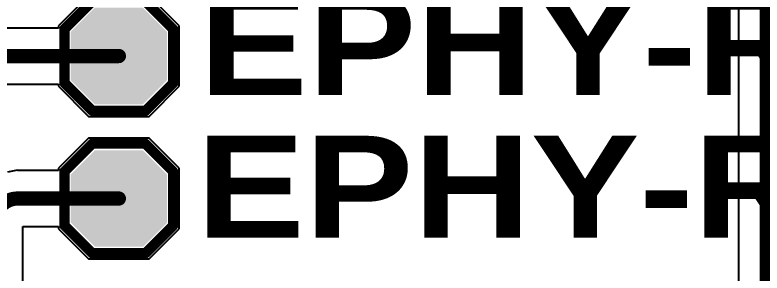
# Model space of a CAD drawing. Header units: inches. Extents: x 0 to 12.2, y 0 to 7.
# Drawn here: x 2.887 to 3.2541, y 2.2135 to 2.3402 of the extents above; entities that cross this region are included whole.
import ezdxf

# ---------------------------------------------------------------- set-up
doc = ezdxf.new("R2010")
doc.units = ezdxf.units.IN
doc.header["$MEASUREMENT"] = 0
for name, color, linetype in [('Bottom Layer', 5, 'Continuous'), ('Top Layer', 1, 'Continuous'), ('Top Overlay', 2, 'Continuous'), ('Top Paste', 8, 'Continuous'), ('Top Solder', 216, 'Continuous')]:
    doc.layers.add(name, color=color, linetype=linetype)
doc.styles.add('Arial Black_Bold', font='', dxfattribs={"height": 0.2})
doc.styles.get('Arial Black_Bold').set_extended_font_data('Arial Black', bold=True)

# ---------------------------------------------------------------- blocks, each defined once
blk = doc.blocks.new('T____________0_5___40')
at = {"layer": 'Top Layer'}
blk.add_hatch(color=1, dxfattribs=at).paths.add_polyline_path([(0.00984, 0.01969), (-0.00984, 0.01969), (-0.01969, 0.00984), (-0.01969, -0.00984), (-0.00984, -0.01969), (0.00984, -0.01969), (0.01969, -0.00984), (0.01969, 0.00984)])
at = {"layer": 'Top Paste'}
blk.add_hatch(color=8, dxfattribs=at).paths.add_polyline_path([(0.00984, 0.01969), (-0.00984, 0.01969), (-0.01969, 0.00984), (-0.01969, -0.00984), (-0.00984, -0.01969), (0.00984, -0.01969), (0.01969, -0.00984), (0.01969, 0.00984)])
at = {"layer": 'Top Solder'}
blk.add_hatch(color=216, dxfattribs=at).paths.add_polyline_path([(0.01184, 0.02369), (-0.01184, 0.02369), (-0.02369, 0.01184), (-0.02369, -0.01184), (-0.01184, -0.02369), (0.01184, -0.02369), (0.02369, -0.01184), (0.02369, 0.01184)])
at = {"layer": 'Top Overlay'}
for points in [[(-0.01321, 0.02675, 0.005, 0.005, 0), (-0.02684, 0.01312, 0.005, 0.005, 0)], [(-0.01321, 0.02675, 0.005, 0.005, 0), (0.01325, 0.02675, 0.005, 0.005, 0)], [(0.01325, 0.02675, 0.005, 0.005, 0), (0.02692, 0.01308, 0.005, 0.005, 0)], [(-0.02684, 0.01312, 0.005, 0.005, 0), (-0.02684, -0.01316, 0.005, 0.005, 0)], [(0.02692, 0.01308, 0.005, 0.005, 0), (0.02692, -0.01299, 0.005, 0.005, 0)], [(-0.02684, -0.01316, 0.005, 0.005, 0), (-0.01328, -0.02672, 0.005, 0.005, 0)], [(0.02692, -0.01299, 0.005, 0.005, 0), (0.01318, -0.02672, 0.005, 0.005, 0)], [(-0.01328, -0.02672, 0.005, 0.005, 0), (0.01318, -0.02672, 0.005, 0.005, 0)]]:
    blk.add_lwpolyline(points, format="xyseb", dxfattribs=at)
for points in [[(-0.01446, 0.02675, 0.0025, 0.0025, 1), (-0.01196, 0.02675, 0.0025, 0.0025, 1)], [(-0.01446, 0.02675, 0.0025, 0.0025, 1), (-0.01196, 0.02675, 0.0025, 0.0025, 1)], [(0.012, 0.02675, 0.0025, 0.0025, 1), (0.0145, 0.02675, 0.0025, 0.0025, 1)], [(0.012, 0.02675, 0.0025, 0.0025, 1), (0.0145, 0.02675, 0.0025, 0.0025, 1)], [(-0.02809, 0.01312, 0.0025, 0.0025, 1), (-0.02559, 0.01312, 0.0025, 0.0025, 1)], [(-0.02809, 0.01312, 0.0025, 0.0025, 1), (-0.02559, 0.01312, 0.0025, 0.0025, 1)], [(0.02567, 0.01308, 0.0025, 0.0025, 1), (0.02817, 0.01308, 0.0025, 0.0025, 1)], [(0.02567, 0.01308, 0.0025, 0.0025, 1), (0.02817, 0.01308, 0.0025, 0.0025, 1)], [(-0.02809, -0.01316, 0.0025, 0.0025, 1), (-0.02559, -0.01316, 0.0025, 0.0025, 1)], [(-0.02809, -0.01316, 0.0025, 0.0025, 1), (-0.02559, -0.01316, 0.0025, 0.0025, 1)], [(0.02567, -0.01299, 0.0025, 0.0025, 1), (0.02817, -0.01299, 0.0025, 0.0025, 1)], [(0.02567, -0.01299, 0.0025, 0.0025, 1), (0.02817, -0.01299, 0.0025, 0.0025, 1)], [(-0.01453, -0.02672, 0.0025, 0.0025, 1), (-0.01203, -0.02672, 0.0025, 0.0025, 1)], [(-0.01453, -0.02672, 0.0025, 0.0025, 1), (-0.01203, -0.02672, 0.0025, 0.0025, 1)], [(0.01193, -0.02672, 0.0025, 0.0025, 1), (0.01443, -0.02672, 0.0025, 0.0025, 1)], [(0.01193, -0.02672, 0.0025, 0.0025, 1), (0.01443, -0.02672, 0.0025, 0.0025, 1)]]:
    blk.add_lwpolyline(points, format="xyseb", close=True, dxfattribs=at)
blk = doc.blocks.new('T____________0_5___41')
at = {"layer": 'Top Layer'}
blk.add_hatch(color=1, dxfattribs=at).paths.add_polyline_path([(0.00984, 0.01969), (-0.00984, 0.01969), (-0.01969, 0.00984), (-0.01969, -0.00984), (-0.00984, -0.01969), (0.00984, -0.01969), (0.01969, -0.00984), (0.01969, 0.00984)])
at = {"layer": 'Top Paste'}
blk.add_hatch(color=8, dxfattribs=at).paths.add_polyline_path([(0.00984, 0.01969), (-0.00984, 0.01969), (-0.01969, 0.00984), (-0.01969, -0.00984), (-0.00984, -0.01969), (0.00984, -0.01969), (0.01969, -0.00984), (0.01969, 0.00984)])
at = {"layer": 'Top Solder'}
blk.add_hatch(color=216, dxfattribs=at).paths.add_polyline_path([(0.01184, 0.02369), (-0.01184, 0.02369), (-0.02369, 0.01184), (-0.02369, -0.01184), (-0.01184, -0.02369), (0.01184, -0.02369), (0.02369, -0.01184), (0.02369, 0.01184)])
at = {"layer": 'Top Overlay'}
for points in [[(-0.01321, 0.02675, 0.005, 0.005, 0), (-0.02684, 0.01312, 0.005, 0.005, 0)], [(-0.01321, 0.02675, 0.005, 0.005, 0), (0.01325, 0.02675, 0.005, 0.005, 0)], [(0.01325, 0.02675, 0.005, 0.005, 0), (0.02692, 0.01308, 0.005, 0.005, 0)], [(-0.02684, 0.01312, 0.005, 0.005, 0), (-0.02684, -0.01316, 0.005, 0.005, 0)], [(0.02692, 0.01308, 0.005, 0.005, 0), (0.02692, -0.01299, 0.005, 0.005, 0)], [(-0.02684, -0.01316, 0.005, 0.005, 0), (-0.01328, -0.02672, 0.005, 0.005, 0)], [(0.02692, -0.01299, 0.005, 0.005, 0), (0.01318, -0.02672, 0.005, 0.005, 0)], [(-0.01328, -0.02672, 0.005, 0.005, 0), (0.01318, -0.02672, 0.005, 0.005, 0)]]:
    blk.add_lwpolyline(points, format="xyseb", dxfattribs=at)
for points in [[(-0.01446, 0.02675, 0.0025, 0.0025, 1), (-0.01196, 0.02675, 0.0025, 0.0025, 1)], [(-0.01446, 0.02675, 0.0025, 0.0025, 1), (-0.01196, 0.02675, 0.0025, 0.0025, 1)], [(0.012, 0.02675, 0.0025, 0.0025, 1), (0.0145, 0.02675, 0.0025, 0.0025, 1)], [(0.012, 0.02675, 0.0025, 0.0025, 1), (0.0145, 0.02675, 0.0025, 0.0025, 1)], [(-0.02809, 0.01312, 0.0025, 0.0025, 1), (-0.02559, 0.01312, 0.0025, 0.0025, 1)], [(-0.02809, 0.01312, 0.0025, 0.0025, 1), (-0.02559, 0.01312, 0.0025, 0.0025, 1)], [(0.02567, 0.01308, 0.0025, 0.0025, 1), (0.02817, 0.01308, 0.0025, 0.0025, 1)], [(0.02567, 0.01308, 0.0025, 0.0025, 1), (0.02817, 0.01308, 0.0025, 0.0025, 1)], [(-0.02809, -0.01316, 0.0025, 0.0025, 1), (-0.02559, -0.01316, 0.0025, 0.0025, 1)], [(-0.02809, -0.01316, 0.0025, 0.0025, 1), (-0.02559, -0.01316, 0.0025, 0.0025, 1)], [(0.02567, -0.01299, 0.0025, 0.0025, 1), (0.02817, -0.01299, 0.0025, 0.0025, 1)], [(0.02567, -0.01299, 0.0025, 0.0025, 1), (0.02817, -0.01299, 0.0025, 0.0025, 1)], [(-0.01453, -0.02672, 0.0025, 0.0025, 1), (-0.01203, -0.02672, 0.0025, 0.0025, 1)], [(-0.01453, -0.02672, 0.0025, 0.0025, 1), (-0.01203, -0.02672, 0.0025, 0.0025, 1)], [(0.01193, -0.02672, 0.0025, 0.0025, 1), (0.01443, -0.02672, 0.0025, 0.0025, 1)], [(0.01193, -0.02672, 0.0025, 0.0025, 1), (0.01443, -0.02672, 0.0025, 0.0025, 1)]]:
    blk.add_lwpolyline(points, format="xyseb", close=True, dxfattribs=at)

msp = doc.modelspace()

# ---------------------------------------------------------------- linework, layer by layer
at = {"layer": 'Bottom Layer'}
msp.add_line((3.24255, 3.03456), (3.24255, 2.15693), dxfattribs=at)
msp.add_lwpolyline([(3.25784, 2.07707, 0.01, 0.01, 0), (3.25784, 3.03456, 0.01, 0.01, 0)], format="xyseb", dxfattribs=at)
at = {"layer": 'Top Layer'}
for p, q in [((2.92322, 2.34975), (2.90838, 2.33491)), ((2.96775, 2.33491), (2.95291, 2.34975)), ((2.90838, 2.33491), (2.90838, 2.33383)), ((2.96775, 2.30522), (2.96775, 2.33491)), ((2.90838, 2.33383), (2.87473, 2.33383)), ((2.87629, 2.3063), (2.90838, 2.3063)), ((2.90838, 2.3063), (2.90838, 2.30522)), ((2.90838, 2.30522), (2.92322, 2.29038)), ((2.95291, 2.29038), (2.96775, 2.30522)), ((2.92322, 2.29038), (2.95291, 2.29038)), ((2.92322, 2.27975), (2.90838, 2.26491)), ((2.95291, 2.27975), (2.92322, 2.27975)), ((2.96775, 2.26491), (2.95291, 2.27975)), ((2.90838, 2.26491), (2.90838, 2.26383)), ((2.96775, 2.23522), (2.96775, 2.26491)), ((2.88829, 2.26405), (2.88329, 2.26305)), ((2.88829, 2.26383), (2.88829, 2.26405)), ((2.90838, 2.26383), (2.88829, 2.26383)), ((2.89095, 2.07868), (2.89095, 2.2363)), ((2.89095, 2.2363), (2.90838, 2.2363)), ((2.90838, 2.2363), (2.90838, 2.23522)), ((2.90838, 2.23522), (2.92322, 2.22038)), ((2.95291, 2.22038), (2.96775, 2.23522)), ((2.92322, 2.22038), (2.95291, 2.22038))]:
    msp.add_line(p, q, dxfattribs=at)
for points in [[(2.87473, 2.32006, 0.007, 0.007, 0), (2.93806, 2.32006, 0.007, 0.007, 0)], [(2.87719, 2.23896, 0.007, 0.007, -0.414214), (2.88829, 2.25006, 0.007, 0.007, 0)], [(2.88829, 2.25006, 0.007, 0.007, 0), (2.93806, 2.25006, 0.007, 0.007, 0)]]:
    msp.add_lwpolyline(points, format="xyseb", dxfattribs=at)
for points in [[(2.93631, 2.32006, 0.0035, 0.0035, 1), (2.93981, 2.32006, 0.0035, 0.0035, 1)], [(2.88654, 2.25006, 0.0035, 0.0035, 1), (2.89004, 2.25006, 0.0035, 0.0035, 1)], [(2.88654, 2.25006, 0.0035, 0.0035, 1), (2.89004, 2.25006, 0.0035, 0.0035, 1)], [(2.93631, 2.25006, 0.0035, 0.0035, 1), (2.93981, 2.25006, 0.0035, 0.0035, 1)]]:
    msp.add_lwpolyline(points, format="xyseb", close=True, dxfattribs=at)

# ---------------------------------------------------------------- block references
at = {"rotation": 90}
for name, p in [('T____________0_5___41', (2.93806, 2.32006)), ('T____________0_5___40', (2.93806, 2.25006))]:
    msp.add_blockref(name, p, dxfattribs=at)

# ---------------------------------------------------------------- texts
at = {"layer": 'Top Overlay', "style": 'Arial Black_Bold'}
for s, p in [('EPHY-RXP', (2.97754, 2.3009)), ('EPHY-RXN', (2.97611, 2.2309))]:
    msp.add_text(s, height=0.05, dxfattribs=at).set_placement(p)

doc.saveas('drawing.dxf')
